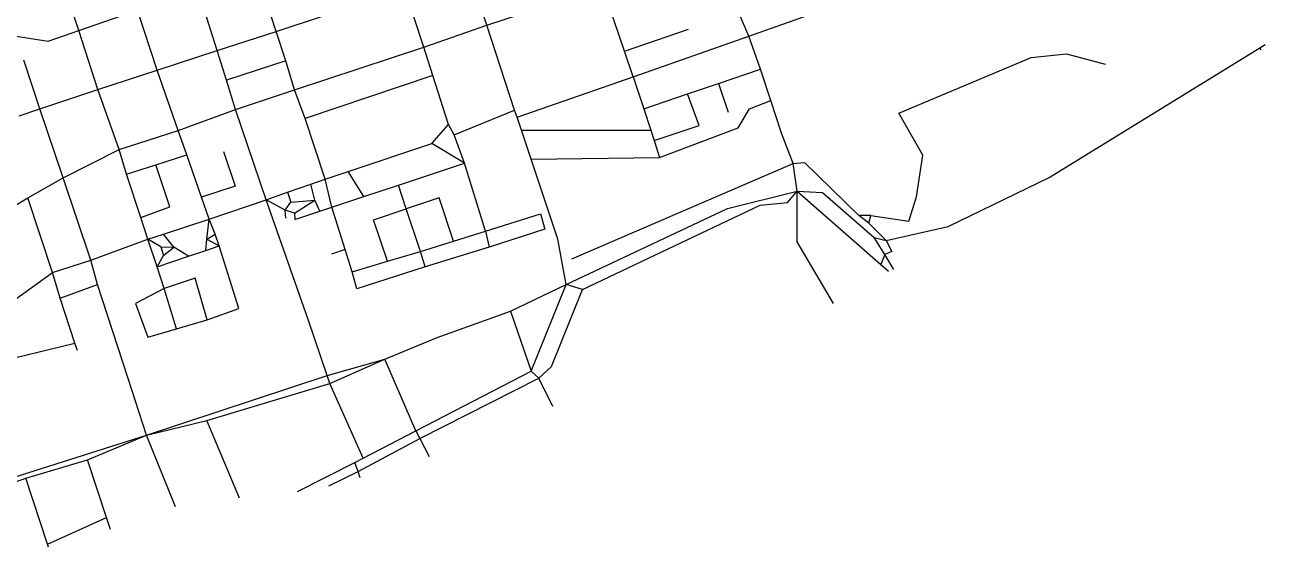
# Model space of a CAD drawing. Header units: metres. Extents: x 629798 to 633539, y 4833517 to 4836182.
# Drawn here: x 631272 to 633316, y 4833617 to 4834478 of the extents above; entities that cross this region are included whole.
import ezdxf

# ---------------------------------------------------------------- set-up
doc = ezdxf.new("R2010")
doc.units = ezdxf.units.M

msp = doc.modelspace()

# ---------------------------------------------------------------- linework, layer by layer
at = {"layer": 'ROADS'}
for points in [[(631361.6, 4834468.4), (631317.5, 4834602.5)], [(632465.4, 4834459.2), (632404.8, 4834601.5)], [(631930.2, 4834440.8), (631898.5, 4834536.6)], [(632033.7, 4834477.2), (632010.7, 4834547)], [(632260.7, 4834434.4), (632225.2, 4834539.8)], [(631589.6, 4834435.3), (631558.8, 4834532.9)], [(631361.6, 4834468.4), (631458, 4834501.6)], [(631490.7, 4834403.2), (631458, 4834501.6)], [(631686.5, 4834466.8), (631671.6, 4834512.3)], [(632033.7, 4834477.2), (632144.7, 4834513.6)], [(631686.5, 4834466.8), (631764.4, 4834492.3)], [(631930.2, 4834440.8), (632033.7, 4834477.2)], [(632079.5, 4834337.2), (632033.7, 4834477.2)], [(632465.4, 4834459.2), (632557.2, 4834491.2)], [(631257.9, 4834458.9), (631311, 4834450.9)], [(631311, 4834450.9), (631361.6, 4834468.4)], [(631392.9, 4834371.3), (631361.6, 4834468.4)], [(631589.6, 4834435.3), (631686.5, 4834466.8)], [(631702.8, 4834418.2), (631686.5, 4834466.8)], [(632260.7, 4834434.4), (632365.9, 4834470.7)], [(632275, 4834391.9), (632465.4, 4834459.2)], [(632484.7, 4834404.5), (632465.4, 4834459.2)], [(631490.7, 4834403.2), (631589.6, 4834435.3)], [(631604.5, 4834386.2), (631589.6, 4834435.3)], [(631717, 4834370.8), (631930.2, 4834440.8)], [(631944.8, 4834393.9), (631930.2, 4834440.8)], [(632275, 4834391.9), (632260.7, 4834434.4)], [(632691.9, 4834122.2), (632794.2, 4834145.3), (632960.4, 4834225.9), (633307.5, 4834439.9)], [(633307.5, 4834439.9), (633316.5, 4834445.2)], [(633309.6, 4834436.4), (633307.5, 4834439.9)], [(631296.9, 4834339.1), (631270.8, 4834419.4)], [(631702.8, 4834418.2), (631604.5, 4834386.2)], [(631717, 4834370.8), (631702.8, 4834418.2)], [(632666.6, 4834163.3), (632729.4, 4834154.3), (632742.1, 4834194), (632752.5, 4834262.8), (632712.7, 4834332.3), (632931, 4834423.6), (632989.2, 4834429.9), (633052.7, 4834412.8)], [(631392.9, 4834371.3), (631490.7, 4834403.2)], [(631524.9, 4834303.7), (631490.7, 4834403.2)], [(631944.8, 4834393.9), (631734.6, 4834323.2)], [(631970.8, 4834313.6), (631944.8, 4834393.9)], [(632415.7, 4834381.1), (632484.7, 4834404.5)], [(632501.9, 4834353.1), (632484.7, 4834404.5)], [(631619.5, 4834338.3), (631604.5, 4834386.2)], [(632083.8, 4834325.5), (632275, 4834391.9)], [(632275, 4834391.9), (632292.3, 4834339.3)], [(632364.5, 4834363.7), (632415.7, 4834381.1)], [(632415.7, 4834381.1), (632431.7, 4834333.8)], [(631296.9, 4834339.1), (631392.9, 4834371.3)], [(631427.8, 4834272.1), (631392.9, 4834371.3)], [(631619.5, 4834338.3), (631717, 4834370.8)], [(631734.6, 4834323.2), (631717, 4834370.8)], [(632292.3, 4834339.3), (632364.5, 4834363.7)], [(632309.4, 4834287), (632383.9, 4834311.7), (632364.5, 4834363.7)], [(632318.6, 4834259.1), (632448.1, 4834307.8), (632466.8, 4834339), (632501.9, 4834353.1)], [(632519.6, 4834298.9), (632501.9, 4834353.1)], [(631263.2, 4834327.5), (631296.9, 4834339.1)], [(631335.4, 4834225.7), (631296.9, 4834339.1)], [(631524.9, 4834303.7), (631619.5, 4834338.3)], [(631670.2, 4834189.5), (631619.5, 4834338.3)], [(631980.1, 4834296.2), (632079.5, 4834337.2)], [(632083.8, 4834325.5), (632079.5, 4834337.2)], [(632292.3, 4834339.3), (632303.8, 4834304)], [(631767.3, 4834223.6), (631734.6, 4834323.2)], [(631943.1, 4834282.1), (631970.8, 4834313.6)], [(631980.1, 4834296.2), (631970.8, 4834313.6)], [(632090.7, 4834304.3), (632083.8, 4834325.5)], [(631427.8, 4834272.1), (631524.9, 4834303.7)], [(631539.2, 4834263.4), (631524.9, 4834303.7)], [(631997, 4834249.8), (631980.1, 4834296.2)], [(632106.6, 4834256.2), (632090.7, 4834304.3)], [(632090.7, 4834304.3), (632303.8, 4834304)], [(632303.8, 4834304), (632309.4, 4834287)], [(632538.5, 4834249.3), (632519.6, 4834298.9)], [(631335.4, 4834225.7), (631427.8, 4834272.1)], [(631440.2, 4834231.4), (631427.8, 4834272.1)], [(631805.3, 4834235.9), (631943.1, 4834282.1)], [(631997, 4834249.8), (631943.1, 4834282.1)], [(632309.4, 4834287), (632318.6, 4834259.1)], [(631488.2, 4834246.9), (631539.2, 4834263.4)], [(631563.5, 4834193.8), (631539.2, 4834263.4)], [(631600, 4834268.9), (631619.1, 4834212), (631563.5, 4834193.8)], [(631888.1, 4834213.7), (631997, 4834249.8)], [(632031.4, 4834137.5), (631997, 4834249.8)], [(632106.6, 4834256.2), (632318.6, 4834259.1)], [(632150.9, 4834124.2), (632106.6, 4834256.2)], [(632538.5, 4834249.3), (632557.2, 4834250.6), (632646.9, 4834163.3)], [(631440.2, 4834231.4), (631488.2, 4834246.9)], [(631463.4, 4834160.3), (631440.2, 4834231.4)], [(631463.4, 4834160.3), (631511.3, 4834177.9), (631488.2, 4834246.9)], [(631767.3, 4834223.6), (631805.3, 4834235.9)], [(631831.3, 4834194.7), (631805.3, 4834235.9)], [(632173.7, 4834092.3), (632538.5, 4834249.3)], [(632545.4, 4834203.5), (632538.5, 4834249.3)], [(631277.5, 4834192.4), (631335.4, 4834225.7)], [(631381.2, 4834089.6), (631335.4, 4834225.7)], [(631705.2, 4834201.8), (631743.9, 4834215.3)], [(631743.9, 4834215.3), (631767.3, 4834223.6)], [(631750.2, 4834188.5), (631743.9, 4834215.3)], [(631778.4, 4834177.1), (631767.3, 4834223.6)], [(631831.3, 4834194.7), (631888.1, 4834213.7)], [(631900.8, 4834174.2), (631888.1, 4834213.7)], [(631186.6, 4834139), (631277.5, 4834192.4)], [(631317.8, 4834069.3), (631277.5, 4834192.4)], [(631576.1, 4834157.6), (631563.5, 4834193.8)], [(631576.1, 4834157.6), (631670.2, 4834189.5)], [(631670.2, 4834189.5), (631705.2, 4834201.8)], [(631740.1, 4833990.4), (631670.2, 4834189.5)], [(631701.3, 4834172), (631670.2, 4834189.5)], [(631705.2, 4834201.8), (631710.8, 4834185.3)], [(631710.8, 4834185.3), (631750.2, 4834188.5)], [(631716.9, 4834167.4), (631750.2, 4834188.5)], [(631758.5, 4834170.5), (631750.2, 4834188.5)], [(631778.4, 4834177.1), (631831.3, 4834194.7)], [(631978.9, 4834121.3), (631955.4, 4834192.8), (631900.8, 4834174.2)], [(632164.6, 4834050), (632430.4, 4834174.9), (632545.4, 4834203.5)], [(632191.5, 4834041.6), (632484.1, 4834180.7), (632529.4, 4834185.1), (632545.4, 4834203.5)], [(632604.8, 4834018.2), (632545.2, 4834119.9), (632545.4, 4834203.5)], [(632545.4, 4834203.5), (632682.9, 4834082.7)], [(632545.4, 4834203.5), (632587.2, 4834201.5), (632672.2, 4834127.3)], [(631701.3, 4834172), (631710.8, 4834185.3)], [(631716.9, 4834167.4), (631701.3, 4834172)], [(631702.3, 4834158.9), (631701.3, 4834172)], [(631716.9, 4834167.4), (631717.6, 4834157), (631758.5, 4834170.5)], [(631758.5, 4834170.5), (631778.4, 4834177.1)], [(631800.2, 4834107.7), (631778.4, 4834177.1)], [(631870.1, 4834088.1), (631846.8, 4834156.4), (631900.8, 4834174.2)], [(631924.6, 4834104.3), (631900.8, 4834174.2)], [(631475.1, 4834124.6), (631463.4, 4834160.3)], [(631500.7, 4834132.9), (631576.1, 4834157.6)], [(631572.4, 4834124.4), (631576.1, 4834157.6)], [(631586, 4834132.5), (631576.1, 4834157.6)], [(632031.4, 4834137.5), (632122.4, 4834166.2), (632129.6, 4834140.8), (632037.4, 4834111)], [(632663.3, 4834150.6), (632646.9, 4834163.3)], [(632666.6, 4834163.3), (632646.9, 4834163.3)], [(632663.3, 4834150.6), (632666.6, 4834163.3)], [(632691.9, 4834122.2), (632663.3, 4834150.6)], [(631475.1, 4834124.6), (631500.7, 4834132.9)], [(631517.9, 4834111), (631500.7, 4834132.9)], [(631572.4, 4834124.4), (631586, 4834132.5)], [(631592.9, 4834113.3), (631586, 4834132.5)], [(631978.9, 4834121.3), (632031.4, 4834137.5)], [(632031.4, 4834137.5), (632037.4, 4834111)], [(632689.6, 4834099.4), (632672.2, 4834127.3)], [(632672.2, 4834127.3), (632691.9, 4834122.2)], [(631381.2, 4834089.6), (631475.1, 4834124.6)], [(631490.4, 4834078.9), (631475.1, 4834124.6)], [(631496.7, 4834111.8), (631475.1, 4834124.6)], [(631496.7, 4834111.8), (631500.9, 4834097.5)], [(631496.7, 4834111.8), (631517.9, 4834111)], [(631500.9, 4834097.5), (631517.9, 4834111)], [(631541.9, 4834096.2), (631517.9, 4834111)], [(631570.6, 4834105.8), (631572.4, 4834124.4)], [(631570.6, 4834105.8), (631592.9, 4834113.3)], [(631572.4, 4834124.4), (631592.9, 4834113.3)], [(631573.1, 4833991.6), (631625.1, 4834010.3), (631592.9, 4834113.3)], [(631800.2, 4834107.7), (631777.7, 4834099.5)], [(631811.7, 4834070.7), (631800.2, 4834107.7)], [(631924.6, 4834104.3), (631978.9, 4834121.3)], [(632037.4, 4834111), (631932.4, 4834078.6)], [(632164.6, 4834050), (632150.9, 4834124.2)], [(632691.9, 4834122.2), (632701.3, 4834103.9), (632689.6, 4834099.4)], [(631317.8, 4834069.3), (631381.2, 4834089.6)], [(631392.3, 4834049.6), (631381.2, 4834089.6)], [(631490.4, 4834078.9), (631500.9, 4834097.5)], [(631490.4, 4834078.9), (631541.9, 4834096.2)], [(631541.9, 4834096.2), (631570.6, 4834105.8)], [(631811.7, 4834070.7), (631870.1, 4834088.1)], [(631870.1, 4834088.1), (631924.6, 4834104.3)], [(631932.4, 4834078.6), (631924.6, 4834104.3)], [(632689.6, 4834099.4), (632682.9, 4834082.7)], [(632704.3, 4834074.4), (632689.6, 4834099.4)], [(631233.3, 4834008.5), (631317.8, 4834069.3)], [(631330.9, 4834027.1), (631317.8, 4834069.3)], [(631502, 4834043), (631490.4, 4834078.9)], [(631932.4, 4834078.6), (631819.3, 4834042.4), (631811.7, 4834070.7)], [(632682.9, 4834082.7), (632695.9, 4834071.6)], [(631330.9, 4834027.1), (631392.3, 4834049.6)], [(631442.6, 4833894.8), (631392.3, 4834049.6)], [(631573.1, 4833991.6), (631553, 4834060.3), (631502, 4834043)], [(632073, 4834005.9), (632164.6, 4834050)], [(632106.8, 4833906.9), (632164.6, 4834050)], [(632191.5, 4834041.6), (632164.6, 4834050)], [(631355, 4833953.1), (631330.9, 4834027.1)], [(631502, 4834043), (631454.9, 4834018.4), (631475.1, 4833962.9), (631522.1, 4833976.6)], [(631522.1, 4833976.6), (631502, 4834043)], [(632119.6, 4833895.6), (632140.6, 4833914.6), (632191.5, 4834041.6)], [(631952, 4833962.6), (632073, 4834005.9)], [(632073, 4834005.9), (632106.8, 4833906.9)], [(631522.1, 4833976.6), (631573.1, 4833991.6)], [(631770.9, 4833899.9), (631740.1, 4833990.4)], [(631191.8, 4833981.2), (631214.3, 4833918.8), (631355, 4833953.1)], [(631359, 4833940.9), (631355, 4833953.1)], [(631865.9, 4833926.5), (631952, 4833962.6)], [(631770.9, 4833899.9), (631865.9, 4833926.5)], [(631775.2, 4833886.8), (631865.9, 4833926.5)], [(631916.7, 4833808.6), (631865.9, 4833926.5)], [(631916.7, 4833808.6), (632106.8, 4833906.9)], [(632106.8, 4833906.9), (632119.6, 4833895.6)], [(631473, 4833801.4), (631442.6, 4833894.8)], [(631473, 4833801.4), (631770.9, 4833899.9)], [(631572.5, 4833825.6), (631775.2, 4833886.8)], [(631775.2, 4833886.8), (631770.9, 4833899.9)], [(631830.1, 4833763.3), (631775.2, 4833886.8)], [(631923.3, 4833795.7), (632119.6, 4833895.6)], [(632142.3, 4833848.7), (632119.6, 4833895.6)], [(631473, 4833801.4), (631572.5, 4833825.6)], [(631626, 4833697.5), (631572.5, 4833825.6)], [(630999.5, 4833617.8), (631093.4, 4833681.4), (631473, 4833801.4)], [(631375.5, 4833760.9), (631473, 4833801.4)], [(631520.8, 4833683.6), (631473, 4833801.4)], [(631830.1, 4833763.3), (631916.7, 4833808.6)], [(631916.7, 4833808.6), (631923.3, 4833795.7)], [(631821.9, 4833741.5), (631923.3, 4833795.7)], [(631923.3, 4833795.7), (631938.5, 4833766.4)], [(631274, 4833730.6), (631375.5, 4833760.9)], [(631407.1, 4833665.9), (631375.5, 4833760.9)], [(631816.5, 4833756.4), (631830.1, 4833763.3)], [(631721.8, 4833708.5), (631816.5, 4833756.4)], [(631773.6, 4833717.8), (631821.9, 4833741.5)], [(631821.9, 4833741.5), (631816.5, 4833756.4)], [(631825.3, 4833731.2), (631821.9, 4833741.5)], [(631135, 4833681.9), (631274, 4833730.6)], [(631309.7, 4833621.6), (631274, 4833730.6)], [(631309.7, 4833621.6), (631407.1, 4833665.9)], [(631413.5, 4833646.1), (631407.1, 4833665.9)], [(631311.2, 4833616.9), (631309.7, 4833621.6)]]:
    msp.add_lwpolyline(points, dxfattribs=at)

doc.saveas('drawing.dxf')
